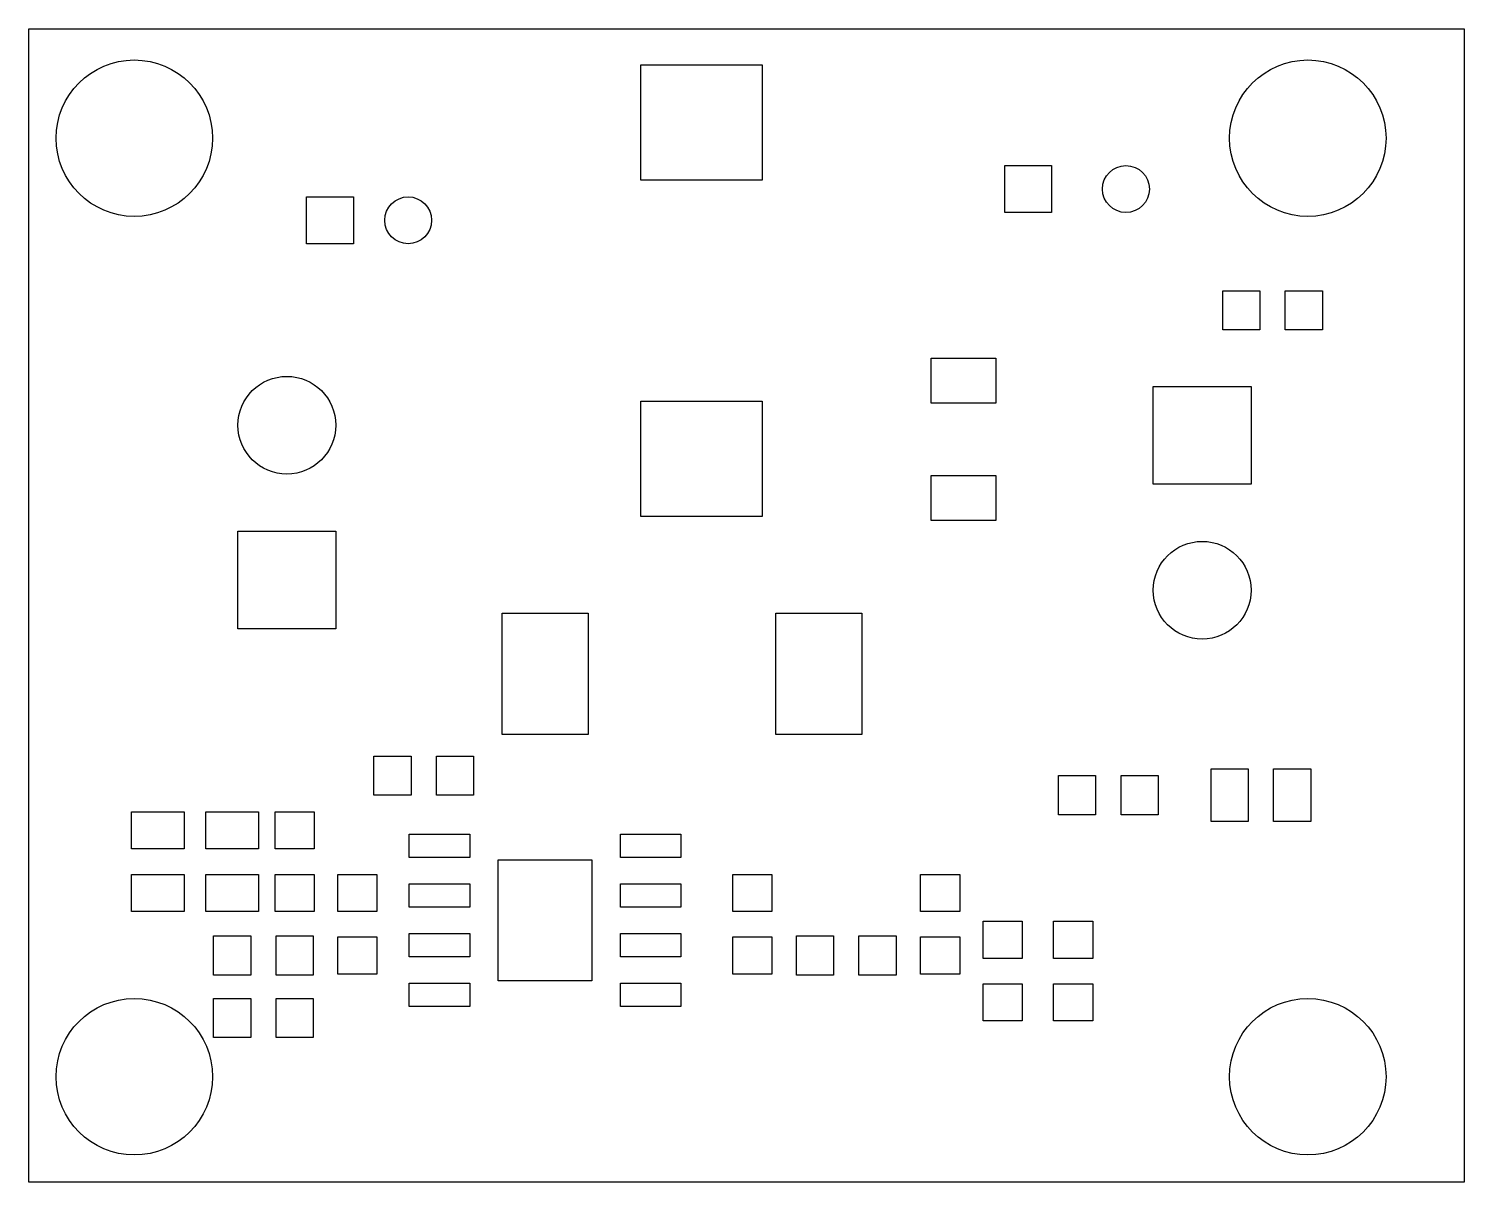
# Model space of a CAD drawing. Extents: x -2.7 to 34, y -26.7 to 2.8.
import ezdxf

# ---------------------------------------------------------------- set-up
doc = ezdxf.new("R2010")
doc.units = 0
for name, color, linetype in [('BG_DESIGN_OUTLINE', 85, 'CONTINUOUS'), ('PIN_BOTTOM', 2, 'CONTINUOUS'), ('PIN_TOP', 80, 'CONTINUOUS')]:
    doc.layers.add(name, color=color, linetype=linetype)

msp = doc.modelspace()

# ---------------------------------------------------------------- linework, layer by layer
at = {"layer": 'BG_DESIGN_OUTLINE'}
msp.add_lwpolyline([(-2.7, -26.7), (-2.7, 2.8), (34, 2.8), (34, -26.7)], close=True, dxfattribs=at)
at = {"layer": 'PIN_BOTTOM'}
for points in [[(22.25, -1.9), (22.25, -0.7), (23.45, -0.7), (23.45, -1.9)], [(4.4, -2.7), (4.4, -1.5), (5.6, -1.5), (5.6, -2.7)], [(26.05, -6.35), (28.55, -6.35), (28.55, -8.85), (26.05, -8.85)], [(5.15, -12.55), (2.65, -12.55), (2.65, -10.05), (5.15, -10.05)]]:
    msp.add_lwpolyline(points, close=True, dxfattribs=at)
for centre, radius in [((0, 0), 2), ((30, 0), 2), ((25.35, -1.3), 0.6), ((7, -2.1), 0.6), ((3.9, -7.34), 1.25), ((27.3, -11.56), 1.25), ((0, -24), 2), ((30, -24), 2)]:
    msp.add_circle(centre, radius, dxfattribs=at)
at = {"layer": 'PIN_TOP'}
for points in [[(16.05, 1.875), (16.05, -1.075), (12.95, -1.075), (12.95, 1.875)], [(22.25, -1.9), (22.25, -0.7), (23.45, -0.7), (23.45, -1.9)], [(4.4, -2.7), (4.4, -1.5), (5.6, -1.5), (5.6, -2.7)], [(27.825, -3.9), (28.775, -3.9), (28.775, -4.9), (27.825, -4.9)], [(29.425, -3.9), (30.375, -3.9), (30.375, -4.9), (29.425, -4.9)], [(22.025, -5.625), (22.025, -6.775), (20.375, -6.775), (20.375, -5.625)], [(26.05, -6.35), (28.55, -6.35), (28.55, -8.85), (26.05, -8.85)], [(16.05, -6.725), (16.05, -9.675), (12.95, -9.675), (12.95, -6.725)], [(22.025, -8.625), (22.025, -9.775), (20.375, -9.775), (20.375, -8.625)], [(5.15, -12.55), (2.65, -12.55), (2.65, -10.05), (5.15, -10.05)], [(9.4, -12.15), (11.6, -12.15), (11.6, -15.25), (9.4, -15.25)], [(16.4, -12.15), (18.6, -12.15), (18.6, -15.25), (16.4, -15.25)], [(6.125, -15.8), (7.075, -15.8), (7.075, -16.8), (6.125, -16.8)], [(7.725, -15.8), (8.675, -15.8), (8.675, -16.8), (7.725, -16.8)], [(28.475, -17.475), (27.525, -17.475), (27.525, -16.125), (28.475, -16.125)], [(30.075, -17.475), (29.125, -17.475), (29.125, -16.125), (30.075, -16.125)], [(24.575, -17.3), (23.625, -17.3), (23.625, -16.3), (24.575, -16.3)], [(26.175, -17.3), (25.225, -17.3), (25.225, -16.3), (26.175, -16.3)], [(-0.075, -18.175), (-0.075, -17.225), (1.275, -17.225), (1.275, -18.175)], [(1.825, -18.175), (1.825, -17.225), (3.175, -17.225), (3.175, -18.175)], [(3.6, -18.175), (3.6, -17.225), (4.6, -17.225), (4.6, -18.175)], [(7.025, -18.395), (7.025, -17.7951), (8.5749, -17.7951), (8.5749, -18.395)], [(12.425, -18.395), (12.425, -17.7951), (13.9749, -17.7951), (13.9749, -18.395)], [(11.7, -21.55), (9.3, -21.55), (9.3, -18.45), (11.7, -18.45)], [(-0.075, -19.775), (-0.075, -18.825), (1.275, -18.825), (1.275, -19.775)], [(1.825, -19.775), (1.825, -18.825), (3.175, -18.825), (3.175, -19.775)], [(3.6, -19.775), (3.6, -18.825), (4.6, -18.825), (4.6, -19.775)], [(5.2, -19.775), (5.2, -18.825), (6.2, -18.825), (6.2, -19.775)], [(7.025, -19.665), (7.025, -19.0651), (8.5749, -19.0651), (8.5749, -19.665)], [(12.425, -19.665), (12.425, -19.0651), (13.9749, -19.0651), (13.9749, -19.665)], [(15.3, -19.775), (15.3, -18.825), (16.3, -18.825), (16.3, -19.775)], [(20.1, -19.775), (20.1, -18.825), (21.1, -18.825), (21.1, -19.775)], [(21.7, -20.975), (21.7, -20.025), (22.7, -20.025), (22.7, -20.975)], [(24.5, -20.025), (24.5, -20.975), (23.5, -20.975), (23.5, -20.025)], [(2.025, -20.4), (2.975, -20.4), (2.975, -21.4), (2.025, -21.4)], [(3.625, -20.4), (4.575, -20.4), (4.575, -21.4), (3.625, -21.4)], [(5.2, -21.375), (5.2, -20.425), (6.2, -20.425), (6.2, -21.375)], [(7.025, -20.935), (7.025, -20.3351), (8.5749, -20.3351), (8.5749, -20.935)], [(12.425, -20.935), (12.425, -20.3351), (13.9749, -20.3351), (13.9749, -20.935)], [(15.3, -21.375), (15.3, -20.425), (16.3, -20.425), (16.3, -21.375)], [(17.875, -21.4), (16.925, -21.4), (16.925, -20.4), (17.875, -20.4)], [(19.475, -21.4), (18.525, -21.4), (18.525, -20.4), (19.475, -20.4)], [(20.1, -21.375), (20.1, -20.425), (21.1, -20.425), (21.1, -21.375)], [(7.025, -22.205), (7.025, -21.6051), (8.5749, -21.6051), (8.5749, -22.205)], [(12.425, -22.205), (12.425, -21.6051), (13.9749, -21.6051), (13.9749, -22.205)], [(21.7, -22.575), (21.7, -21.625), (22.7, -21.625), (22.7, -22.575)], [(24.5, -21.625), (24.5, -22.575), (23.5, -22.575), (23.5, -21.625)], [(2.025, -22), (2.975, -22), (2.975, -23), (2.025, -23)], [(3.625, -22), (4.575, -22), (4.575, -23), (3.625, -23)]]:
    msp.add_lwpolyline(points, close=True, dxfattribs=at)
for centre, radius in [((0, 0), 2), ((30, 0), 2), ((25.35, -1.3), 0.6), ((7, -2.1), 0.6), ((3.9, -7.34), 1.25), ((27.3, -11.56), 1.25), ((0, -24), 2), ((30, -24), 2)]:
    msp.add_circle(centre, radius, dxfattribs=at)

doc.saveas('drawing.dxf')
